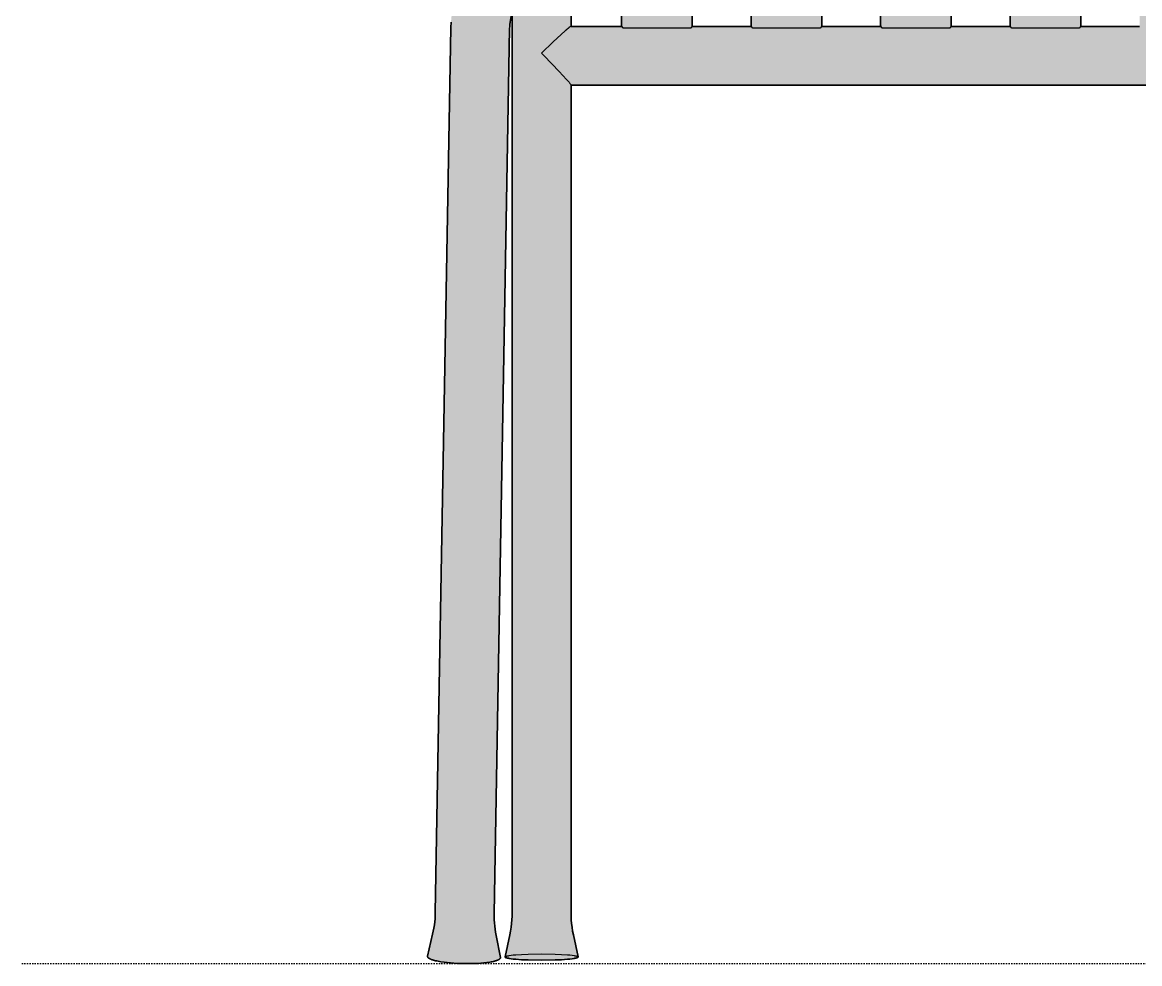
# Model space of a CAD drawing. Header units: millimetres. Extents: x 0 to 1796, y -960 to 800.
# Drawn here: x 0 to 474.5, y 0 to 399.8 of the extents above; entities that cross this region are included whole.
import ezdxf

# ---------------------------------------------------------------- set-up
doc = ezdxf.new("R2010")
doc.units = ezdxf.units.MM
doc.linetypes.add('Dots', pattern=[1, 0, -1])
doc.layers.add('Blocks', color=7, linetype='Continuous')
doc.layers.add('Blocks$Fill', color=7, linetype='Continuous', true_color=0xffffff)
for name, color, linetype, lineweight, true_color in [('Blocks$Inner', 7, 'Continuous', 25, 0x007f00), ('Blocks$Outline', 7, 'Continuous', 35, 0xff3f3f), ('Groud', 7, 'Dots', 25, 0x243775)]:
    doc.layers.add(name, color=color, linetype=linetype, lineweight=lineweight, true_color=true_color)

# ---------------------------------------------------------------- blocks, each defined once
blk = doc.blocks.new('Palissade Chair Front')
at = {"layer": 'Blocks$Fill'}
h = blk.add_hatch(color=256, dxfattribs=at)
h.paths.add_polyline_path([(208.02, 442.14), (198.25, 433.75), (196.98, 432.55), (195.76, 431.31), (194.57, 430.02), (193.44, 428.7), (192.35, 427.33), (191.31, 425.93), (190.32, 424.49), (189.38, 423.02), (188.49, 421.52), (187.65, 419.98), (186.87, 418.42), (186.14, 416.83), (185.47, 415.22), (184.86, 413.59), (184.3, 411.93), (183.8, 410.26), (183.36, 408.57), (182.97, 406.86), (182.65, 405.15), (182.39, 403.42), (182.19, 401.69), (182.05, 399.95), (181.96, 397.71), (175.35, 20.39), (175.27, 19.06), (175.14, 17.74), (174.98, 16.42), (174.78, 15.1), (174.53, 13.8), (174.25, 12.47), (172.08, 3.19), (172.08, 3.18), (172.07, 3.16), (172.07, 3.15), (172.07, 3.13), (172.07, 3.12), (172.07, 3.1), (172.07, 3.09), (172.07, 3.07), (172.07, 3.06), (172.07, 3.04), (172.07, 3.02), (172.07, 3.01), (172.08, 2.99), (172.08, 2.98), (172.08, 2.96), (172.09, 2.94), (172.09, 2.93), (172.1, 2.91), (172.1, 2.9), (172.11, 2.88), (172.12, 2.86), (172.12, 2.85), (172.13, 2.83), (172.14, 2.82), (172.15, 2.8), (172.16, 2.78), (172.17, 2.77), (172.18, 2.75), (172.19, 2.73), (172.2, 2.72), (172.21, 2.7), (172.22, 2.68), (172.24, 2.67), (172.25, 2.65), (172.27, 2.63), (172.28, 2.62), (172.3, 2.6), (172.33, 2.57), (172.36, 2.53), (172.4, 2.5), (172.44, 2.47), (172.48, 2.43), (172.52, 2.4), (172.57, 2.37), (172.62, 2.33), (172.67, 2.3), (172.72, 2.27), (172.77, 2.23), (172.89, 2.16), (173.02, 2.1), (173.16, 2.03), (173.3, 1.96), (173.46, 1.89), (173.62, 1.83), (173.8, 1.76), (173.98, 1.69), (174.18, 1.63), (174.59, 1.5), (175.05, 1.37), (175.53, 1.25), (176.06, 1.13), (176.61, 1.01), (177.8, 0.8), (179.09, 0.6), (180.45, 0.44), (181.86, 0.29), (183.3, 0.18), (184.75, 0.09), (187.57, 0), (190.39, 0), (191.83, 0.04), (193.27, 0.1), (194.68, 0.2), (196.05, 0.32), (197.33, 0.47), (198.52, 0.64), (199.08, 0.74), (199.6, 0.84), (200.09, 0.95), (200.54, 1.06), (200.95, 1.18), (201.15, 1.24), (201.33, 1.3), (201.51, 1.36), (201.67, 1.42), (201.83, 1.48), (201.98, 1.54), (202.11, 1.61), (202.24, 1.67), (202.3, 1.7), (202.36, 1.73), (202.41, 1.76), (202.47, 1.8), (202.52, 1.83), (202.56, 1.86), (202.61, 1.89), (202.65, 1.92), (202.7, 1.96), (202.73, 1.99), (202.77, 2.02), (202.81, 2.05), (202.84, 2.09), (202.85, 2.1), (202.87, 2.12), (202.88, 2.13), (202.9, 2.15), (202.91, 2.17), (202.92, 2.18), (202.93, 2.2), (202.94, 2.21), (202.95, 2.23), (202.97, 2.25), (202.97, 2.26), (202.98, 2.28), (202.99, 2.29), (203, 2.31), (203.01, 2.33), (203.02, 2.34), (203.02, 2.36), (203.03, 2.37), (203.03, 2.39), (203.04, 2.41), (203.04, 2.42), (203.05, 2.44), (203.05, 2.45), (203.06, 2.47), (203.06, 2.49), (203.06, 2.5), (203.06, 2.52), (203.06, 2.53), (203.06, 2.55), (203.06, 2.56), (203.06, 2.58), (203.06, 2.59), (203.06, 2.6), (203.06, 2.61), (203.06, 2.63), (203.06, 2.64), (203.06, 2.65), (203.05, 2.67), (200.97, 13.33), (200.78, 14.65), (200.62, 15.96), (200.5, 17.29), (200.42, 18.61), (200.39, 19.94), (200.39, 21.29), (206.95, 397.26), (206.98, 398.14), (207.04, 398.99), (207.13, 399.85), (207.25, 400.7), (207.4, 401.55), (207.58, 402.39), (207.79, 403.22), (208.02, 404.05), (208.02, 395.56), (207.99, 20.17), (207.91, 18.59), (207.77, 17.01), (207.58, 15.44), (207.33, 13.87), (207.03, 12.31), (205.02, 2.85), (205.02, 2.84), (205.02, 2.83), (205.02, 2.83), (205.02, 2.82), (205.02, 2.81), (205.02, 2.8), (205.03, 2.8), (205.03, 2.79), (205.03, 2.78), (205.03, 2.77), (205.04, 2.76), (205.04, 2.76), (205.05, 2.75), (205.05, 2.74), (205.06, 2.73), (205.06, 2.73), (205.07, 2.72), (205.08, 2.71), (205.08, 2.7), (205.09, 2.7), (205.1, 2.69), (205.11, 2.68), (205.12, 2.67), (205.13, 2.67), (205.14, 2.66), (205.15, 2.65), (205.16, 2.64), (205.18, 2.63), (205.19, 2.63), (205.22, 2.61), (205.25, 2.59), (205.28, 2.58), (205.31, 2.56), (205.35, 2.55), (205.39, 2.53), (205.43, 2.52), (205.52, 2.48), (205.62, 2.45), (205.73, 2.42), (205.85, 2.39), (206.11, 2.33), (206.41, 2.27), (206.75, 2.2), (207.55, 2.09), (208.49, 1.97), (209.56, 1.87), (212.04, 1.69), (214.82, 1.57), (220.52, 1.47), (226.23, 1.57), (229, 1.69), (231.48, 1.87), (232.55, 1.97), (233.49, 2.09), (234.29, 2.2), (234.63, 2.27), (234.93, 2.33), (235.2, 2.39), (235.31, 2.42), (235.42, 2.45), (235.52, 2.48), (235.61, 2.52), (235.65, 2.53), (235.69, 2.55), (235.73, 2.56), (235.76, 2.58), (235.79, 2.59), (235.82, 2.61), (235.85, 2.63), (235.87, 2.63), (235.88, 2.64), (235.89, 2.65), (235.9, 2.66), (235.91, 2.67), (235.92, 2.67), (235.93, 2.68), (235.94, 2.69), (235.95, 2.7), (235.96, 2.7), (235.97, 2.71), (235.97, 2.72), (235.98, 2.73), (235.99, 2.73), (235.99, 2.74), (236, 2.75), (236, 2.76), (236.01, 2.76), (236.01, 2.77), (236.01, 2.78), (236.02, 2.79), (236.02, 2.8), (236.02, 2.8), (236.02, 2.81), (236.02, 2.82), (236.02, 2.83), (236.02, 2.83), (236.02, 2.84), (236.02, 2.85), (236.02, 2.86), (233.71, 13.87), (233.46, 15.44), (233.27, 17.01), (233.13, 18.59), (233.05, 20.17), (233.02, 21.76), (233.02, 373.1), (581.02, 373.1), (580.99, 20.17), (580.91, 18.59), (580.77, 17.01), (580.58, 15.44), (580.33, 13.87), (580.03, 12.31), (578.02, 2.85), (578.02, 2.84), (578.02, 2.83), (578.02, 2.83), (578.02, 2.82), (578.02, 2.81), (578.02, 2.8), (578.03, 2.8), (578.03, 2.79), (578.03, 2.78), (578.03, 2.77), (578.04, 2.76), (578.04, 2.76), (578.05, 2.75), (578.05, 2.74), (578.06, 2.73), (578.06, 2.73), (578.07, 2.72), (578.08, 2.71), (578.08, 2.7), (578.09, 2.7), (578.1, 2.69), (578.11, 2.68), (578.12, 2.67), (578.13, 2.67), (578.14, 2.66), (578.15, 2.65), (578.16, 2.64), (578.18, 2.63), (578.19, 2.63), (578.22, 2.61), (578.25, 2.59), (578.28, 2.58), (578.31, 2.56), (578.35, 2.55), (578.39, 2.53), (578.43, 2.52), (578.52, 2.48), (578.62, 2.45), (578.73, 2.42), (578.85, 2.39), (579.11, 2.33), (579.41, 2.27), (579.75, 2.2), (580.55, 2.09), (581.49, 1.97), (582.56, 1.87), (585.04, 1.69), (587.82, 1.57), (593.52, 1.47), (599.23, 1.57), (602, 1.69), (604.48, 1.87), (605.55, 1.97), (606.49, 2.09), (607.29, 2.2), (607.63, 2.27), (607.93, 2.33), (608.2, 2.39), (608.31, 2.42), (608.42, 2.45), (608.52, 2.48), (608.61, 2.52), (608.65, 2.53), (608.69, 2.55), (608.73, 2.56), (608.76, 2.58), (608.79, 2.59), (608.82, 2.61), (608.85, 2.63), (608.87, 2.63), (608.88, 2.64), (608.89, 2.65), (608.9, 2.66), (608.91, 2.67), (608.92, 2.67), (608.93, 2.68), (608.94, 2.69), (608.95, 2.7), (608.96, 2.7), (608.97, 2.71), (608.97, 2.72), (608.98, 2.73), (608.99, 2.73), (608.99, 2.74), (609, 2.75), (609, 2.76), (609.01, 2.76), (609.01, 2.77), (609.01, 2.78), (609.02, 2.79), (609.02, 2.8), (609.02, 2.8), (609.02, 2.81), (609.02, 2.82), (609.02, 2.83), (609.02, 2.83), (609.02, 2.84), (609.02, 2.85), (609.02, 2.86), (606.71, 13.87), (606.46, 15.44), (606.27, 17.01), (606.13, 18.59), (606.05, 20.17), (606.02, 21.76), (606.02, 395.56), (606.02, 404.05), (606.46, 402.39), (606.64, 401.55), (606.79, 400.7), (606.91, 399.85), (607, 398.99), (607.06, 398.14), (607.09, 397.26), (613.66, 19.94), (613.62, 18.61), (613.54, 17.29), (613.42, 15.96), (613.27, 14.65), (613.07, 13.33), (612.83, 12.03), (610.99, 2.65), (610.98, 2.64), (610.98, 2.63), (610.98, 2.61), (610.98, 2.6), (610.98, 2.59), (610.98, 2.58), (610.98, 2.56), (610.98, 2.55), (610.98, 2.53), (610.98, 2.52), (610.98, 2.5), (610.98, 2.49), (610.99, 2.47), (610.99, 2.45), (610.99, 2.44), (611, 2.42), (611, 2.41), (611.01, 2.39), (611.01, 2.37), (611.02, 2.36), (611.03, 2.34), (611.03, 2.33), (611.04, 2.31), (611.05, 2.29), (611.06, 2.28), (611.07, 2.26), (611.08, 2.25), (611.09, 2.23), (611.1, 2.21), (611.11, 2.2), (611.12, 2.18), (611.13, 2.17), (611.15, 2.15), (611.16, 2.13), (611.18, 2.12), (611.19, 2.1), (611.21, 2.09), (611.24, 2.05), (611.27, 2.02), (611.31, 1.99), (611.35, 1.96), (611.39, 1.92), (611.43, 1.89), (611.48, 1.86), (611.53, 1.83), (611.58, 1.8), (611.63, 1.76), (611.69, 1.73), (611.74, 1.7), (611.8, 1.67), (611.93, 1.61), (612.07, 1.54), (612.21, 1.48), (612.37, 1.42), (612.53, 1.36), (612.71, 1.3), (612.89, 1.24), (613.09, 1.18), (613.5, 1.06), (613.96, 0.95), (614.44, 0.84), (614.97, 0.74), (615.52, 0.64), (616.71, 0.47), (618, 0.32), (619.36, 0.2), (620.77, 0.1), (622.21, 0.04), (623.66, 0), (626.48, 0), (629.3, 0.09), (630.74, 0.18), (632.18, 0.29), (633.59, 0.44), (634.96, 0.6), (636.24, 0.8), (637.43, 1.01), (637.99, 1.13), (638.51, 1.25), (639, 1.37), (639.45, 1.5), (639.86, 1.63), (640.06, 1.69), (640.24, 1.76), (640.42, 1.83), (640.58, 1.89), (640.74, 1.96), (640.89, 2.03), (641.02, 2.1), (641.15, 2.16), (641.27, 2.23), (641.32, 2.27), (641.38, 2.3), (641.43, 2.33), (641.47, 2.37), (641.52, 2.4), (641.56, 2.43), (641.61, 2.47), (641.64, 2.5), (641.68, 2.53), (641.72, 2.57), (641.75, 2.6), (641.76, 2.62), (641.78, 2.63), (641.79, 2.65), (641.81, 2.67), (641.82, 2.68), (641.83, 2.7), (641.84, 2.72), (641.85, 2.73), (641.87, 2.75), (641.88, 2.77), (641.89, 2.78), (641.89, 2.8), (641.9, 2.82), (641.91, 2.83), (641.92, 2.85), (641.93, 2.86), (641.93, 2.88), (641.94, 2.9), (641.94, 2.91), (641.95, 2.93), (641.95, 2.94), (641.96, 2.96), (641.96, 2.98), (641.97, 2.99), (641.97, 3.01), (641.97, 3.02), (641.97, 3.04), (641.97, 3.06), (641.97, 3.07), (641.97, 3.09), (641.97, 3.1), (641.97, 3.12), (641.97, 3.13), (641.97, 3.15), (641.97, 3.16), (641.97, 3.18), (641.96, 3.19), (641.96, 3.21), (639.51, 13.8), (639.27, 15.1), (639.06, 16.42), (638.9, 17.74), (638.78, 19.06), (638.69, 20.39), (638.65, 21.72), (632, 399.95), (631.85, 401.69), (631.65, 403.42), (631.39, 405.15), (631.07, 406.86), (630.69, 408.57), (630.24, 410.26), (629.75, 411.93), (629.19, 413.59), (628.57, 415.22), (627.9, 416.83), (627.17, 418.42), (626.39, 419.98), (625.56, 421.52), (624.67, 423.02), (623.73, 424.49), (622.73, 425.93), (621.69, 427.33), (620.6, 428.7), (619.47, 430.02), (618.29, 431.31), (617.06, 432.55), (615.79, 433.75), (614.48, 434.91), (606.02, 442.14), (606.02, 749.8), (606.01, 751.04), (605.97, 752.28), (605.89, 753.52), (605.78, 754.75), (605.64, 755.98), (605.46, 757.21), (605.26, 758.43), (605.02, 759.64), (604.75, 760.85), (604.44, 762.05), (604.11, 763.24), (603.75, 764.42), (603.36, 765.59), (602.94, 766.76), (602.49, 767.91), (602.01, 769.05), (601.51, 770.18), (600.98, 771.29), (600.41, 772.39), (599.83, 773.48), (599.21, 774.55), (598.58, 775.61), (597.91, 776.65), (597.22, 777.68), (596.5, 778.69), (595.77, 779.68), (595, 780.65), (594.22, 781.6), (593.41, 782.53), (592.57, 783.45), (591.72, 784.34), (590.84, 785.2), (589.94, 786.05), (589.02, 786.88), (588.08, 787.68), (587.12, 788.45), (586.14, 789.21), (585.15, 789.94), (584.13, 790.64), (583.1, 791.32), (582.06, 791.98), (580.99, 792.61), (579.92, 793.22), (578.82, 793.8), (577.72, 794.35), (576.6, 794.88), (575.47, 795.38), (574.33, 795.85), (573.17, 796.3), (572.01, 796.72), (570.84, 797.11), (569.66, 797.48), (568.47, 797.82), (567.27, 798.12), (566.06, 798.4), (564.85, 798.65), (563.64, 798.87), (562.41, 799.06), (561.19, 799.23), (559.96, 799.36), (558.73, 799.46), (557.49, 799.53), (556.26, 799.56), (555.02, 799.57), (259.02, 799.57), (257.78, 799.57), (256.55, 799.53), (255.31, 799.46), (254.08, 799.36), (252.85, 799.23), (251.63, 799.07), (250.41, 798.88), (249.19, 798.66), (247.98, 798.41), (246.77, 798.13), (245.58, 797.82), (244.39, 797.48), (243.21, 797.12), (242.03, 796.72), (240.87, 796.3), (239.72, 795.86), (238.58, 795.38), (237.45, 794.88), (236.33, 794.35), (235.22, 793.8), (234.13, 793.21), (233.06, 792.61), (231.99, 791.98), (230.95, 791.32), (229.92, 790.64), (228.9, 789.93), (227.91, 789.2), (226.93, 788.45), (225.97, 787.67), (225.03, 786.87), (224.11, 786.05), (223.21, 785.2), (222.33, 784.33), (221.48, 783.44), (220.64, 782.53), (219.83, 781.6), (219.04, 780.64), (218.28, 779.67), (217.54, 778.68), (216.82, 777.68), (216.13, 776.65), (215.47, 775.61), (214.83, 774.55), (214.21, 773.48), (213.63, 772.39), (213.06, 771.29), (212.53, 770.17), (212.02, 769.05), (211.55, 767.91), (211.1, 766.76), (210.68, 765.59), (210.28, 764.42), (209.92, 763.24), (209.59, 762.05), (209.29, 760.85), (209.02, 759.64), (208.78, 758.43), (208.57, 757.21), (208.4, 755.99), (208.26, 754.76), (208.15, 753.52), (208.07, 752.28), (208.03, 751.04), (208.02, 749.8), (208.02, 467.11)], flags=0)
h.paths.add_polyline_path([(581.02, 467.11), (581.02, 441.34), (581.02, 441.2), (581.02, 441.05), (581.02, 398.1), (559.52, 398.1), (559.52, 402.87), (559.52, 774.2), (560.14, 774.08), (560.76, 773.96), (561.38, 773.82), (561.99, 773.66), (562.6, 773.49), (563.2, 773.31), (563.8, 773.11), (564.4, 772.9), (564.99, 772.68), (565.57, 772.44), (566.15, 772.18), (566.72, 771.92), (567.29, 771.64), (567.85, 771.34), (568.4, 771.04), (568.94, 770.72), (569.48, 770.38), (570.01, 770.04), (570.53, 769.68), (571.04, 769.31), (571.54, 768.93), (572.03, 768.53), (572.51, 768.12), (572.99, 767.7), (573.45, 767.27), (573.9, 766.83), (574.34, 766.38), (574.76, 765.91), (575.18, 765.44), (575.58, 764.95), (575.98, 764.46), (576.36, 763.95), (576.72, 763.44), (577.07, 762.91), (577.41, 762.38), (577.74, 761.84), (578.05, 761.29), (578.35, 760.73), (578.63, 760.17), (578.9, 759.6), (579.15, 759.02), (579.39, 758.43), (579.61, 757.84), (579.82, 757.25), (580.01, 756.64), (580.18, 756.04), (580.34, 755.43), (580.48, 754.81), (580.61, 754.19), (580.72, 753.57), (580.81, 752.95), (580.89, 752.32), (580.94, 751.69), (580.99, 751.06), (581.01, 750.43), (581.02, 749.8)], flags=0)
h.paths.add_polyline_path([(504.52, 774.57), (529.52, 774.57), (529.52, 398.1), (504.52, 398.1), (504.52, 402.87)], flags=0)
h.paths.add_polyline_path([(449.52, 774.57), (474.52, 774.57), (474.52, 398.1), (449.47, 398.1), (449.48, 398.15), (449.49, 398.18), (449.5, 398.21), (449.51, 398.24), (449.51, 398.28), (449.52, 398.31), (449.52, 398.34), (449.52, 398.38), (449.52, 403.25)], flags=0)
h.paths.add_polyline_path([(394.52, 774.57), (419.52, 774.57), (419.52, 398.38), (419.52, 398.34), (419.53, 398.31), (419.53, 398.28), (419.54, 398.24), (419.54, 398.21), (419.55, 398.18), (419.56, 398.15), (419.57, 398.11), (419.58, 398.1), (394.47, 398.1), (394.48, 398.15), (394.49, 398.18), (394.5, 398.21), (394.51, 398.24), (394.51, 398.28), (394.52, 398.31), (394.52, 398.34), (394.52, 398.38), (394.52, 403.25)], flags=0)
h.paths.add_polyline_path([(364.52, 774.57), (364.52, 398.38), (364.52, 398.34), (364.53, 398.31), (364.53, 398.28), (364.54, 398.24), (364.54, 398.21), (364.55, 398.18), (364.56, 398.15), (364.57, 398.11), (364.58, 398.1), (339.47, 398.1), (339.48, 398.15), (339.49, 398.18), (339.5, 398.21), (339.51, 398.24), (339.51, 398.28), (339.52, 398.31), (339.52, 398.34), (339.52, 398.38), (339.52, 403.25), (339.52, 774.57)], flags=0)
h.paths.add_polyline_path([(284.52, 774.57), (309.52, 774.57), (309.52, 398.38), (309.52, 398.34), (309.53, 398.31), (309.53, 398.28), (309.54, 398.24), (309.54, 398.21), (309.55, 398.18), (309.56, 398.15), (309.57, 398.11), (309.58, 398.1), (284.47, 398.1), (284.48, 398.15), (284.49, 398.18), (284.5, 398.21), (284.51, 398.24), (284.51, 398.28), (284.52, 398.31), (284.52, 398.34), (284.52, 398.38), (284.52, 403.25)], flags=0)
h.paths.add_polyline_path([(254.52, 774.2), (254.52, 398.38), (254.52, 398.34), (254.53, 398.31), (254.53, 398.28), (254.54, 398.24), (254.54, 398.21), (254.55, 398.18), (254.56, 398.15), (254.57, 398.11), (254.58, 398.1), (233.02, 398.1), (233.02, 441.2), (233.02, 441.27), (233.02, 467.11), (233.02, 749.8), (233.03, 750.43), (233.06, 751.06), (233.1, 751.69), (233.16, 752.32), (233.23, 752.95), (233.33, 753.57), (233.43, 754.19), (233.56, 754.81), (233.7, 755.43), (233.86, 756.04), (234.04, 756.64), (234.23, 757.25), (234.43, 757.84), (234.66, 758.43), (234.89, 759.02), (235.15, 759.6), (235.41, 760.17), (235.7, 760.73), (235.99, 761.29), (236.3, 761.84), (236.63, 762.38), (236.97, 762.91), (237.32, 763.44), (237.69, 763.95), (238.07, 764.46), (238.46, 764.95), (238.86, 765.44), (239.28, 765.91), (239.71, 766.38), (240.15, 766.83), (240.6, 767.27), (241.06, 767.7), (241.53, 768.12), (242.01, 768.53), (242.5, 768.93), (243.01, 769.31), (243.52, 769.68), (244.04, 770.04), (244.56, 770.38), (245.1, 770.72), (245.64, 771.04), (246.2, 771.34), (246.76, 771.64), (247.32, 771.92), (247.89, 772.18), (248.47, 772.44), (249.06, 772.68), (249.65, 772.9), (250.24, 773.11), (250.84, 773.31), (251.45, 773.49), (252.05, 773.66), (252.67, 773.82), (253.28, 773.96), (253.9, 774.08)], flags=0)
at = {"layer": 'Blocks$Inner'}
blk.add_line((233.02, 373.1), (581.02, 373.1), dxfattribs=at)
for points in [[(254.52, 403.25), (254.52, 398.38), (254.52, 398.34), (254.53, 398.31), (254.53, 398.28), (254.54, 398.24), (254.54, 398.21), (254.55, 398.18), (254.56, 398.15), (254.57, 398.11), (254.58, 398.08), (254.59, 398.05), (254.61, 398.02), (254.62, 397.99), (254.64, 397.96), (254.65, 397.93), (254.67, 397.9), (254.69, 397.87), (254.71, 397.85), (254.73, 397.82), (254.75, 397.79), (254.77, 397.77), (254.79, 397.74), (254.82, 397.72), (254.84, 397.7), (254.87, 397.67), (254.89, 397.65), (254.92, 397.63), (254.95, 397.61), (254.98, 397.6), (255.01, 397.58), (255.04, 397.56), (255.07, 397.55), (255.1, 397.53), (255.13, 397.52), (255.16, 397.51), (255.19, 397.5), (255.22, 397.49), (255.25, 397.48), (255.29, 397.47), (255.32, 397.46), (255.35, 397.46), (255.39, 397.46), (255.42, 397.45), (255.45, 397.45), (255.49, 397.45), (255.52, 397.45), (283.52, 397.45), (283.55, 397.45), (283.59, 397.45), (283.62, 397.45), (283.66, 397.46), (283.69, 397.46), (283.72, 397.46), (283.76, 397.47), (283.79, 397.48), (283.82, 397.49), (283.85, 397.5), (283.88, 397.51), (283.92, 397.52), (283.95, 397.53), (283.98, 397.55), (284.01, 397.56), (284.04, 397.58), (284.07, 397.6), (284.09, 397.61), (284.12, 397.63), (284.15, 397.65), (284.17, 397.67), (284.2, 397.7), (284.22, 397.72), (284.25, 397.74), (284.27, 397.77), (284.29, 397.79), (284.32, 397.82), (284.34, 397.85), (284.35, 397.87), (284.37, 397.9), (284.39, 397.93), (284.41, 397.96), (284.42, 397.99), (284.44, 398.02), (284.45, 398.05), (284.46, 398.08), (284.47, 398.11), (284.48, 398.15), (284.49, 398.18), (284.5, 398.21), (284.51, 398.24), (284.51, 398.28), (284.52, 398.31), (284.52, 398.34), (284.52, 398.38), (284.52, 403.25)], [(309.52, 403.25), (309.52, 398.38), (309.52, 398.34), (309.53, 398.31), (309.53, 398.28), (309.54, 398.24), (309.54, 398.21), (309.55, 398.18), (309.56, 398.15), (309.57, 398.11), (309.58, 398.08), (309.59, 398.05), (309.61, 398.02), (309.62, 397.99), (309.64, 397.96), (309.65, 397.93), (309.67, 397.9), (309.69, 397.87), (309.71, 397.85), (309.73, 397.82), (309.75, 397.79), (309.77, 397.77), (309.79, 397.74), (309.82, 397.72), (309.84, 397.7), (309.87, 397.67), (309.89, 397.65), (309.92, 397.63), (309.95, 397.61), (309.98, 397.6), (310.01, 397.58), (310.04, 397.56), (310.07, 397.55), (310.1, 397.53), (310.13, 397.52), (310.16, 397.51), (310.19, 397.5), (310.22, 397.49), (310.25, 397.48), (310.29, 397.47), (310.32, 397.46), (310.35, 397.46), (310.39, 397.46), (310.42, 397.45), (310.45, 397.45), (310.49, 397.45), (310.52, 397.45), (338.52, 397.45), (338.55, 397.45), (338.59, 397.45), (338.62, 397.45), (338.66, 397.46), (338.69, 397.46), (338.72, 397.46), (338.76, 397.47), (338.79, 397.48), (338.82, 397.49), (338.85, 397.5), (338.88, 397.51), (338.92, 397.52), (338.95, 397.53), (338.98, 397.55), (339.01, 397.56), (339.04, 397.58), (339.07, 397.6), (339.09, 397.61), (339.12, 397.63), (339.15, 397.65), (339.17, 397.67), (339.2, 397.7), (339.22, 397.72), (339.25, 397.74), (339.27, 397.77), (339.29, 397.79), (339.32, 397.82), (339.34, 397.85), (339.35, 397.87), (339.37, 397.9), (339.39, 397.93), (339.41, 397.96), (339.42, 397.99), (339.44, 398.02), (339.45, 398.05), (339.46, 398.08), (339.47, 398.11), (339.48, 398.15), (339.49, 398.18), (339.5, 398.21), (339.51, 398.24), (339.51, 398.28), (339.52, 398.31), (339.52, 398.34), (339.52, 398.38), (339.52, 403.25)], [(364.52, 403.25), (364.52, 398.38), (364.52, 398.34), (364.53, 398.31), (364.53, 398.28), (364.54, 398.24), (364.54, 398.21), (364.55, 398.18), (364.56, 398.15), (364.57, 398.11), (364.58, 398.08), (364.59, 398.05), (364.61, 398.02), (364.62, 397.99), (364.64, 397.96), (364.65, 397.93), (364.67, 397.9), (364.69, 397.87), (364.71, 397.85), (364.73, 397.82), (364.75, 397.79), (364.77, 397.77), (364.79, 397.74), (364.82, 397.72), (364.84, 397.7), (364.87, 397.67), (364.89, 397.65), (364.92, 397.63), (364.95, 397.61), (364.98, 397.6), (365.01, 397.58), (365.04, 397.56), (365.07, 397.55), (365.1, 397.53), (365.13, 397.52), (365.16, 397.51), (365.19, 397.5), (365.22, 397.49), (365.25, 397.48), (365.29, 397.47), (365.32, 397.46), (365.35, 397.46), (365.39, 397.46), (365.42, 397.45), (365.45, 397.45), (365.49, 397.45), (365.52, 397.45), (393.52, 397.45), (393.55, 397.45), (393.59, 397.45), (393.62, 397.45), (393.66, 397.46), (393.69, 397.46), (393.72, 397.46), (393.76, 397.47), (393.79, 397.48), (393.82, 397.49), (393.85, 397.5), (393.88, 397.51), (393.92, 397.52), (393.95, 397.53), (393.98, 397.55), (394.01, 397.56), (394.04, 397.58), (394.07, 397.6), (394.09, 397.61), (394.12, 397.63), (394.15, 397.65), (394.17, 397.67), (394.2, 397.7), (394.22, 397.72), (394.25, 397.74), (394.27, 397.77), (394.29, 397.79), (394.32, 397.82), (394.34, 397.85), (394.35, 397.87), (394.37, 397.9), (394.39, 397.93), (394.41, 397.96), (394.42, 397.99), (394.44, 398.02), (394.45, 398.05), (394.46, 398.08), (394.47, 398.11), (394.48, 398.15), (394.49, 398.18), (394.5, 398.21), (394.51, 398.24), (394.51, 398.28), (394.52, 398.31), (394.52, 398.34), (394.52, 398.38), (394.52, 403.25)], [(419.52, 403.25), (419.52, 398.38), (419.52, 398.34), (419.53, 398.31), (419.53, 398.28), (419.54, 398.24), (419.54, 398.21), (419.55, 398.18), (419.56, 398.15), (419.57, 398.11), (419.58, 398.08), (419.59, 398.05), (419.61, 398.02), (419.62, 397.99), (419.64, 397.96), (419.65, 397.93), (419.67, 397.9), (419.69, 397.87), (419.71, 397.85), (419.73, 397.82), (419.75, 397.79), (419.77, 397.77), (419.79, 397.74), (419.82, 397.72), (419.84, 397.7), (419.87, 397.67), (419.89, 397.65), (419.92, 397.63), (419.95, 397.61), (419.98, 397.6), (420.01, 397.58), (420.04, 397.56), (420.07, 397.55), (420.1, 397.53), (420.13, 397.52), (420.16, 397.51), (420.19, 397.5), (420.22, 397.49), (420.25, 397.48), (420.29, 397.47), (420.32, 397.46), (420.35, 397.46), (420.39, 397.46), (420.42, 397.45), (420.45, 397.45), (420.49, 397.45), (420.52, 397.45), (448.52, 397.45), (448.55, 397.45), (448.59, 397.45), (448.62, 397.45), (448.66, 397.46), (448.69, 397.46), (448.72, 397.46), (448.76, 397.47), (448.79, 397.48), (448.82, 397.49), (448.85, 397.5), (448.88, 397.51), (448.92, 397.52), (448.95, 397.53), (448.98, 397.55), (449.01, 397.56), (449.04, 397.58), (449.07, 397.6), (449.09, 397.61), (449.12, 397.63), (449.15, 397.65), (449.17, 397.67), (449.2, 397.7), (449.22, 397.72), (449.25, 397.74), (449.27, 397.77), (449.29, 397.79), (449.32, 397.82), (449.34, 397.85), (449.35, 397.87), (449.37, 397.9), (449.39, 397.93), (449.41, 397.96), (449.42, 397.99), (449.44, 398.02), (449.45, 398.05), (449.46, 398.08), (449.47, 398.11), (449.48, 398.15), (449.49, 398.18), (449.5, 398.21), (449.51, 398.24), (449.51, 398.28), (449.52, 398.31), (449.52, 398.34), (449.52, 398.38), (449.52, 403.25)], [(207.13, 399.85), (207.04, 398.99), (206.98, 398.14), (206.95, 397.26), (200.39, 21.29), (200.39, 19.94), (200.42, 18.61), (200.5, 17.29), (200.62, 15.96), (200.78, 14.65), (200.97, 13.33), (201.21, 12.02), (203.05, 2.67), (203.06, 2.65), (203.06, 2.64), (203.06, 2.63), (203.06, 2.61), (203.06, 2.6), (203.06, 2.59), (203.06, 2.58), (203.06, 2.56), (203.06, 2.55), (203.06, 2.53), (203.06, 2.52), (203.06, 2.5), (203.06, 2.49), (203.06, 2.47), (203.05, 2.45), (203.05, 2.44), (203.04, 2.42), (203.04, 2.41), (203.03, 2.39), (203.03, 2.37), (203.02, 2.36), (203.02, 2.34), (203.01, 2.33), (203, 2.31), (202.99, 2.29), (202.98, 2.28), (202.97, 2.26), (202.97, 2.25), (202.95, 2.23), (202.94, 2.21), (202.93, 2.2), (202.92, 2.18), (202.91, 2.17), (202.9, 2.15), (202.88, 2.13), (202.87, 2.12), (202.85, 2.1), (202.84, 2.09), (202.81, 2.05), (202.77, 2.02), (202.73, 1.99), (202.7, 1.96), (202.65, 1.92), (202.61, 1.89), (202.56, 1.86), (202.52, 1.83), (202.47, 1.8), (202.41, 1.76), (202.36, 1.73), (202.3, 1.7), (202.24, 1.67), (202.11, 1.61), (201.98, 1.54), (201.83, 1.48), (201.67, 1.42), (201.51, 1.36), (201.33, 1.3), (201.15, 1.24), (200.95, 1.18), (200.54, 1.06), (200.09, 0.95), (199.6, 0.84), (199.08, 0.74), (198.52, 0.64), (197.33, 0.47), (196.05, 0.32), (194.68, 0.2), (193.27, 0.1), (191.83, 0.04), (190.39, 0), (187.57, 0), (184.75, 0.09), (183.3, 0.18), (181.86, 0.29), (180.45, 0.44), (179.09, 0.6), (177.8, 0.8), (176.61, 1.01), (176.06, 1.13), (175.53, 1.25), (175.05, 1.37), (174.59, 1.5), (174.18, 1.63), (173.98, 1.69), (173.8, 1.76), (173.62, 1.83), (173.46, 1.89), (173.3, 1.96), (173.16, 2.03), (173.02, 2.1), (172.89, 2.16), (172.77, 2.23), (172.72, 2.27), (172.67, 2.3), (172.62, 2.33), (172.57, 2.37), (172.52, 2.4), (172.48, 2.43), (172.44, 2.47), (172.4, 2.5), (172.36, 2.53), (172.33, 2.57), (172.3, 2.6), (172.28, 2.62), (172.27, 2.63), (172.25, 2.65), (172.24, 2.67), (172.22, 2.68), (172.21, 2.7), (172.2, 2.72), (172.19, 2.73), (172.18, 2.75), (172.17, 2.77), (172.16, 2.78), (172.15, 2.8), (172.14, 2.82), (172.13, 2.83), (172.12, 2.85), (172.12, 2.86), (172.11, 2.88), (172.1, 2.9), (172.1, 2.91), (172.09, 2.93), (172.09, 2.94), (172.08, 2.96), (172.08, 2.98), (172.08, 2.99), (172.07, 3.01), (172.07, 3.02), (172.07, 3.04), (172.07, 3.06), (172.07, 3.07), (172.07, 3.09), (172.07, 3.1), (172.07, 3.12), (172.07, 3.13), (172.07, 3.15), (172.07, 3.16), (172.08, 3.18), (172.08, 3.19), (172.08, 3.21), (174.25, 12.47), (174.53, 13.8), (174.78, 15.1), (174.98, 16.42), (175.14, 17.74), (175.27, 19.06), (175.35, 20.39), (175.39, 21.72), (181.96, 397.71), (182.05, 399.95)], [(254.58, 398.1), (232.97, 398.1), (232.94, 398.09), (232.93, 398.09), (232.92, 398.09), (232.91, 398.08), (232.91, 398.08), (232.89, 398.08), (232.89, 398.08), (232.87, 398.07), (232.83, 398.05), (232.83, 398.05), (232.81, 398.04), (232.8, 398.04), (232.8, 398.03), (232.78, 398.03), (232.76, 398.01), (232.75, 398.01), (232.74, 398), (232.73, 398), (232.7, 397.98), (232.67, 397.96), (232.66, 397.96), (232.64, 397.94), (232.62, 397.93), (232.6, 397.92), (232.58, 397.9), (232.57, 397.9), (232.54, 397.88), (232.54, 397.87), (232.5, 397.85), (232.39, 397.77), (232.26, 397.67), (232.26, 397.67), (232.22, 397.64), (232.22, 397.64), (232.18, 397.61), (232.17, 397.6), (232.14, 397.58), (232.13, 397.57), (232.1, 397.55), (232.08, 397.53), (232.06, 397.52), (232.03, 397.49), (231.94, 397.42), (231.93, 397.41), (231.9, 397.39), (231.88, 397.37), (231.86, 397.36), (231.83, 397.33), (231.82, 397.32), (231.77, 397.29), (231.74, 397.26), (231.67, 397.2), (231.66, 397.19), (231.61, 397.15), (231.58, 397.12), (231.55, 397.1), (231.5, 397.06), (231.44, 397), (231.42, 396.99), (231.38, 396.95), (231.34, 396.92), (231.19, 396.79), (231.17, 396.78), (231.13, 396.74), (231.09, 396.71), (231.06, 396.68), (231.01, 396.64), (230.93, 396.57), (230.93, 396.57), (230.87, 396.51), (230.85, 396.5), (230.8, 396.45), (230.77, 396.43), (230.73, 396.39), (230.68, 396.35), (230.66, 396.33), (230.6, 396.28), (230.52, 396.21), (225.46, 391.51), (220.52, 386.68), (221.61, 385.6), (228.03, 378.99), (231.14, 375.59), (231.66, 375), (232.17, 374.39), (232.54, 373.92), (232.68, 373.74), (232.81, 373.56), (232.85, 373.49), (232.9, 373.41), (232.94, 373.36), (232.95, 373.33), (232.97, 373.3), (232.98, 373.28), (232.99, 373.25), (232.99, 373.24), (233, 373.23), (233, 373.22), (233.01, 373.21), (233.01, 373.2), (233.01, 373.19), (233.01, 373.18), (233.02, 373.18), (233.02, 373.18), (233.02, 373.17), (233.02, 373.17), (233.02, 373.16), (233.02, 373.16), (233.02, 373.16), (233.02, 373.15), (233.02, 373.15), (233.02, 373.15), (233.02, 373.14), (233.02, 21.76), (233.05, 20.17), (233.13, 18.59), (233.27, 17.01), (233.46, 15.44), (233.71, 13.87), (234.01, 12.31), (236.02, 2.86), (236.02, 2.85), (236.02, 2.84), (236.02, 2.83), (236.02, 2.83), (236.02, 2.82), (236.02, 2.81), (236.02, 2.8), (236.02, 2.8), (236.02, 2.79), (236.01, 2.78), (236.01, 2.77), (236.01, 2.76), (236, 2.76), (236, 2.75), (235.99, 2.74), (235.99, 2.73), (235.98, 2.73), (235.97, 2.72), (235.97, 2.71), (235.96, 2.7), (235.95, 2.7), (235.94, 2.69), (235.93, 2.68), (235.92, 2.67), (235.91, 2.67), (235.9, 2.66), (235.89, 2.65), (235.88, 2.64), (235.87, 2.63), (235.85, 2.63), (235.82, 2.61), (235.79, 2.59), (235.76, 2.58), (235.73, 2.56), (235.69, 2.55), (235.65, 2.53), (235.61, 2.52), (235.52, 2.48), (235.42, 2.45), (235.31, 2.42), (235.2, 2.39), (234.93, 2.33), (234.63, 2.27), (234.29, 2.2), (233.49, 2.09), (232.55, 1.97), (231.48, 1.87), (229, 1.69), (226.23, 1.57), (220.52, 1.47), (214.82, 1.57), (212.04, 1.69), (209.56, 1.87), (208.49, 1.97), (207.55, 2.09), (206.75, 2.2), (206.41, 2.27), (206.11, 2.33), (205.85, 2.39), (205.73, 2.42), (205.62, 2.45), (205.52, 2.48), (205.43, 2.52), (205.39, 2.53), (205.35, 2.55), (205.31, 2.56), (205.28, 2.58), (205.25, 2.59), (205.22, 2.61), (205.19, 2.63), (205.18, 2.63), (205.16, 2.64), (205.15, 2.65), (205.14, 2.66), (205.13, 2.67), (205.12, 2.67), (205.11, 2.68), (205.1, 2.69), (205.09, 2.7), (205.08, 2.7), (205.08, 2.71), (205.07, 2.72), (205.06, 2.73), (205.06, 2.73), (205.05, 2.74), (205.05, 2.75), (205.04, 2.76), (205.04, 2.76), (205.03, 2.77), (205.03, 2.78), (205.03, 2.79), (205.03, 2.8), (205.02, 2.8), (205.02, 2.81), (205.02, 2.82), (205.02, 2.83), (205.02, 2.83), (205.02, 2.84), (205.02, 2.85), (205.03, 2.86), (207.03, 12.31), (207.33, 13.87), (207.58, 15.44), (207.77, 17.01), (207.91, 18.59), (207.99, 20.17), (208.02, 21.76), (208.02, 395.56), (208.02, 441.2)], [(233.02, 441.2), (233.02, 398.1)], [(284.47, 398.1), (309.58, 398.1)], [(339.47, 398.1), (364.61, 398.1)], [(394.47, 398.1), (419.58, 398.1)], [(449.43, 398.1), (474.52, 398.1)], [(205.03, 2.86), (205.03, 2.86), (205.03, 2.87), (205.03, 2.88), (205.04, 2.89), (205.04, 2.89), (205.05, 2.9), (205.05, 2.91), (205.06, 2.92), (205.06, 2.92), (205.07, 2.93), (205.08, 2.94), (205.08, 2.95), (205.09, 2.95), (205.1, 2.96), (205.11, 2.97), (205.12, 2.98), (205.13, 2.99), (205.14, 2.99), (205.15, 3), (205.16, 3.01), (205.18, 3.02), (205.19, 3.02), (205.22, 3.04), (205.25, 3.06), (205.28, 3.07), (205.31, 3.09), (205.35, 3.1), (205.39, 3.12), (205.43, 3.13), (205.52, 3.17), (205.62, 3.2), (205.73, 3.23), (205.85, 3.26), (206.11, 3.32), (206.41, 3.38), (206.75, 3.45), (207.55, 3.56), (208.49, 3.68), (209.56, 3.78), (212.04, 3.96), (214.82, 4.08), (220.52, 4.18), (226.23, 4.08), (229, 3.96), (231.48, 3.78), (232.55, 3.68), (233.49, 3.56), (234.29, 3.45), (234.63, 3.38), (234.93, 3.32), (235.2, 3.26), (235.31, 3.23), (235.42, 3.2), (235.52, 3.17), (235.61, 3.13), (235.65, 3.12), (235.69, 3.1), (235.73, 3.09), (235.76, 3.07), (235.79, 3.06), (235.82, 3.04), (235.85, 3.02), (235.87, 3.02), (235.88, 3.01), (235.89, 3), (235.9, 2.99), (235.91, 2.99), (235.92, 2.98), (235.93, 2.97), (235.94, 2.96), (235.95, 2.95), (235.96, 2.95), (235.97, 2.94), (235.97, 2.93), (235.98, 2.92), (235.99, 2.92), (235.99, 2.91), (236, 2.9), (236, 2.89), (236.01, 2.89), (236.01, 2.88), (236.01, 2.87), (236.02, 2.86), (236.02, 2.86)]]:
    blk.add_lwpolyline(points, dxfattribs=at)
at = {"layer": 'Blocks$Outline'}
for points in [[(254.52, 774.2), (254.52, 403.25), (254.52, 398.38), (254.52, 398.34), (254.53, 398.31), (254.53, 398.28), (254.54, 398.24), (254.54, 398.21), (254.55, 398.18), (254.56, 398.15), (254.57, 398.11), (254.58, 398.1)], [(309.52, 774.57), (309.52, 403.25), (309.52, 398.38), (309.52, 398.34), (309.53, 398.31), (309.53, 398.28), (309.54, 398.24), (309.54, 398.21), (309.55, 398.18), (309.56, 398.15), (309.57, 398.11), (309.58, 398.1)], [(364.52, 774.57), (364.52, 403.25), (364.52, 398.38), (364.52, 398.34), (364.53, 398.31), (364.53, 398.28), (364.54, 398.24), (364.54, 398.21), (364.55, 398.18), (364.56, 398.15), (364.57, 398.11), (364.58, 398.1)], [(419.52, 774.57), (419.52, 403.25), (419.52, 398.38), (419.52, 398.34), (419.53, 398.31), (419.53, 398.28), (419.54, 398.24), (419.54, 398.21), (419.55, 398.18), (419.56, 398.15), (419.57, 398.11), (419.58, 398.1)], [(182.05, 399.95), (181.96, 397.71), (175.39, 21.72), (175.35, 20.39), (175.27, 19.06), (175.14, 17.74), (174.98, 16.42), (174.78, 15.1), (174.53, 13.8), (174.25, 12.47), (172.08, 3.21), (172.08, 3.19), (172.08, 3.18), (172.07, 3.16), (172.07, 3.15), (172.07, 3.13), (172.07, 3.12), (172.07, 3.1), (172.07, 3.09), (172.07, 3.07), (172.07, 3.06), (172.07, 3.04), (172.07, 3.02), (172.07, 3.01), (172.08, 2.99), (172.08, 2.98), (172.08, 2.96), (172.09, 2.94), (172.09, 2.93), (172.1, 2.91), (172.1, 2.9), (172.11, 2.88), (172.12, 2.86), (172.12, 2.85), (172.13, 2.83), (172.14, 2.82), (172.15, 2.8), (172.16, 2.78), (172.17, 2.77), (172.18, 2.75), (172.19, 2.73), (172.2, 2.72), (172.21, 2.7), (172.22, 2.68), (172.24, 2.67), (172.25, 2.65), (172.27, 2.63), (172.28, 2.62), (172.3, 2.6), (172.33, 2.57), (172.36, 2.53), (172.4, 2.5), (172.44, 2.47), (172.48, 2.43), (172.52, 2.4), (172.57, 2.37), (172.62, 2.33), (172.67, 2.3), (172.72, 2.27), (172.77, 2.23), (172.89, 2.16), (173.02, 2.1), (173.16, 2.03), (173.3, 1.96), (173.46, 1.89), (173.62, 1.83), (173.8, 1.76), (173.98, 1.69), (174.18, 1.63), (174.59, 1.5), (175.05, 1.37), (175.53, 1.25), (176.06, 1.13), (176.61, 1.01), (177.8, 0.8), (179.09, 0.6), (180.45, 0.44), (181.86, 0.29), (183.3, 0.18), (184.75, 0.09), (187.57, 0), (190.39, 0), (191.83, 0.04), (193.27, 0.1), (194.68, 0.2), (196.05, 0.32), (197.33, 0.47), (198.52, 0.64), (199.08, 0.74), (199.6, 0.84), (200.09, 0.95), (200.54, 1.06), (200.95, 1.18), (201.15, 1.24), (201.33, 1.3), (201.51, 1.36), (201.67, 1.42), (201.83, 1.48), (201.98, 1.54), (202.11, 1.61), (202.24, 1.67), (202.3, 1.7), (202.36, 1.73), (202.41, 1.76), (202.47, 1.8), (202.52, 1.83), (202.56, 1.86), (202.61, 1.89), (202.65, 1.92), (202.7, 1.96), (202.73, 1.99), (202.77, 2.02), (202.81, 2.05), (202.84, 2.09), (202.85, 2.1), (202.87, 2.12), (202.88, 2.13), (202.9, 2.15), (202.91, 2.17), (202.92, 2.18), (202.93, 2.2), (202.94, 2.21), (202.95, 2.23), (202.97, 2.25), (202.97, 2.26), (202.98, 2.28), (202.99, 2.29), (203, 2.31), (203.01, 2.33), (203.02, 2.34), (203.02, 2.36), (203.03, 2.37), (203.03, 2.39), (203.04, 2.41), (203.04, 2.42), (203.05, 2.44), (203.05, 2.45), (203.06, 2.47), (203.06, 2.49), (203.06, 2.5), (203.06, 2.52), (203.06, 2.53), (203.06, 2.55), (203.06, 2.56), (203.06, 2.58), (203.06, 2.59), (203.06, 2.6), (203.06, 2.61), (203.06, 2.63), (203.06, 2.64), (203.06, 2.65), (203.05, 2.67), (201.21, 12.02), (200.97, 13.33), (200.78, 14.65), (200.62, 15.96), (200.5, 17.29), (200.42, 18.61), (200.39, 19.94), (200.39, 21.29), (206.95, 397.26)], [(206.95, 397.26), (206.98, 398.14), (207.04, 398.99), (207.13, 399.85), (207.25, 400.7), (207.4, 401.55), (207.58, 402.39), (207.79, 403.22), (208.02, 404.05)], [(284.47, 398.1), (284.47, 398.11), (284.48, 398.15), (284.49, 398.18), (284.5, 398.21), (284.51, 398.24), (284.51, 398.28), (284.52, 398.31), (284.52, 398.34), (284.52, 398.38), (284.52, 403.25)], [(339.47, 398.1), (339.47, 398.11), (339.48, 398.15), (339.49, 398.18), (339.5, 398.21), (339.51, 398.24), (339.51, 398.28), (339.52, 398.31), (339.52, 398.34), (339.52, 398.38), (339.52, 403.25)], [(394.47, 398.1), (394.47, 398.11), (394.48, 398.15), (394.49, 398.18), (394.5, 398.21), (394.51, 398.24), (394.51, 398.28), (394.52, 398.31), (394.52, 398.34), (394.52, 398.38), (394.52, 403.25)], [(449.47, 398.1), (449.47, 398.11), (449.48, 398.15), (449.49, 398.18), (449.5, 398.21), (449.51, 398.24), (449.51, 398.28), (449.52, 398.31), (449.52, 398.34), (449.52, 398.38), (449.52, 403.25)], [(208.02, 395.56), (208.02, 21.76), (207.99, 20.17), (207.91, 18.59), (207.77, 17.01), (207.58, 15.44), (207.33, 13.87), (207.03, 12.31), (205.03, 2.86), (205.02, 2.85), (205.02, 2.84), (205.02, 2.83), (205.02, 2.83), (205.02, 2.82), (205.02, 2.81), (205.02, 2.8), (205.03, 2.8), (205.03, 2.79), (205.03, 2.78), (205.03, 2.77), (205.04, 2.76), (205.04, 2.76), (205.05, 2.75), (205.05, 2.74), (205.06, 2.73), (205.06, 2.73), (205.07, 2.72), (205.08, 2.71), (205.08, 2.7), (205.09, 2.7), (205.1, 2.69), (205.11, 2.68), (205.12, 2.67), (205.13, 2.67), (205.14, 2.66), (205.15, 2.65), (205.16, 2.64), (205.18, 2.63), (205.19, 2.63), (205.22, 2.61), (205.25, 2.59), (205.28, 2.58), (205.31, 2.56), (205.35, 2.55), (205.39, 2.53), (205.43, 2.52), (205.52, 2.48), (205.62, 2.45), (205.73, 2.42), (205.85, 2.39), (206.11, 2.33), (206.41, 2.27), (206.75, 2.2), (207.55, 2.09), (208.49, 1.97), (209.56, 1.87), (212.04, 1.69), (214.82, 1.57), (220.52, 1.47), (226.23, 1.57), (229, 1.69), (231.48, 1.87), (232.55, 1.97), (233.49, 2.09), (234.29, 2.2), (234.63, 2.27), (234.93, 2.33), (235.2, 2.39), (235.31, 2.42), (235.42, 2.45), (235.52, 2.48), (235.61, 2.52), (235.65, 2.53), (235.69, 2.55), (235.73, 2.56), (235.76, 2.58), (235.79, 2.59), (235.82, 2.61), (235.85, 2.63), (235.87, 2.63), (235.88, 2.64), (235.89, 2.65), (235.9, 2.66), (235.91, 2.67), (235.92, 2.67), (235.93, 2.68), (235.94, 2.69), (235.95, 2.7), (235.96, 2.7), (235.97, 2.71), (235.97, 2.72), (235.98, 2.73), (235.99, 2.73), (235.99, 2.74), (236, 2.75), (236, 2.76), (236.01, 2.76), (236.01, 2.77), (236.01, 2.78), (236.02, 2.79), (236.02, 2.8), (236.02, 2.8), (236.02, 2.81), (236.02, 2.82), (236.02, 2.83), (236.02, 2.83), (236.02, 2.84), (236.02, 2.85), (236.02, 2.86), (234.01, 12.31), (233.71, 13.87), (233.46, 15.44), (233.27, 17.01), (233.13, 18.59), (233.05, 20.17), (233.02, 21.76), (233.02, 373.1)], [(254.58, 398.1), (233.02, 398.1)], [(309.58, 398.1), (284.47, 398.1)], [(364.58, 398.1), (339.47, 398.1)], [(419.58, 398.1), (394.47, 398.1)], [(474.52, 398.1), (449.47, 398.1)], [(233.02, 373.1), (581.02, 373.1)]]:
    blk.add_lwpolyline(points, dxfattribs=at)
blk.add_open_spline([(233.02, 398.1), (233.02, 408.6), (233.02, 422.92), (233.02, 437.28), (233.02, 441.15), (233.02, 441.2), (233.02, 441.22), (233.02, 441.25), (233.02, 441.27)], degree=3, knots=[-95.743057, -95.743057, -95.743057, -95.743057, -64.237115, -52.790178, -52.638901, -52.638901, -52.638901, -52.626237, -52.626237, -52.626237, -52.626237], dxfattribs=at)
blk.add_open_spline([(208.02, 404.05), (208.02, 401.22), (208.02, 398.39), (208.02, 395.56)], degree=3, dxfattribs=at)

msp = doc.modelspace()

# ---------------------------------------------------------------- linework, layer by layer
at = {"layer": 'Groud'}
msp.add_lwpolyline([(0, 0), (814.04, 0)], dxfattribs=at)

# ---------------------------------------------------------------- block references
at = {"layer": 'Blocks'}
msp.add_blockref('Palissade Chair Front', (0, 0), dxfattribs=at)

doc.saveas('drawing.dxf')
